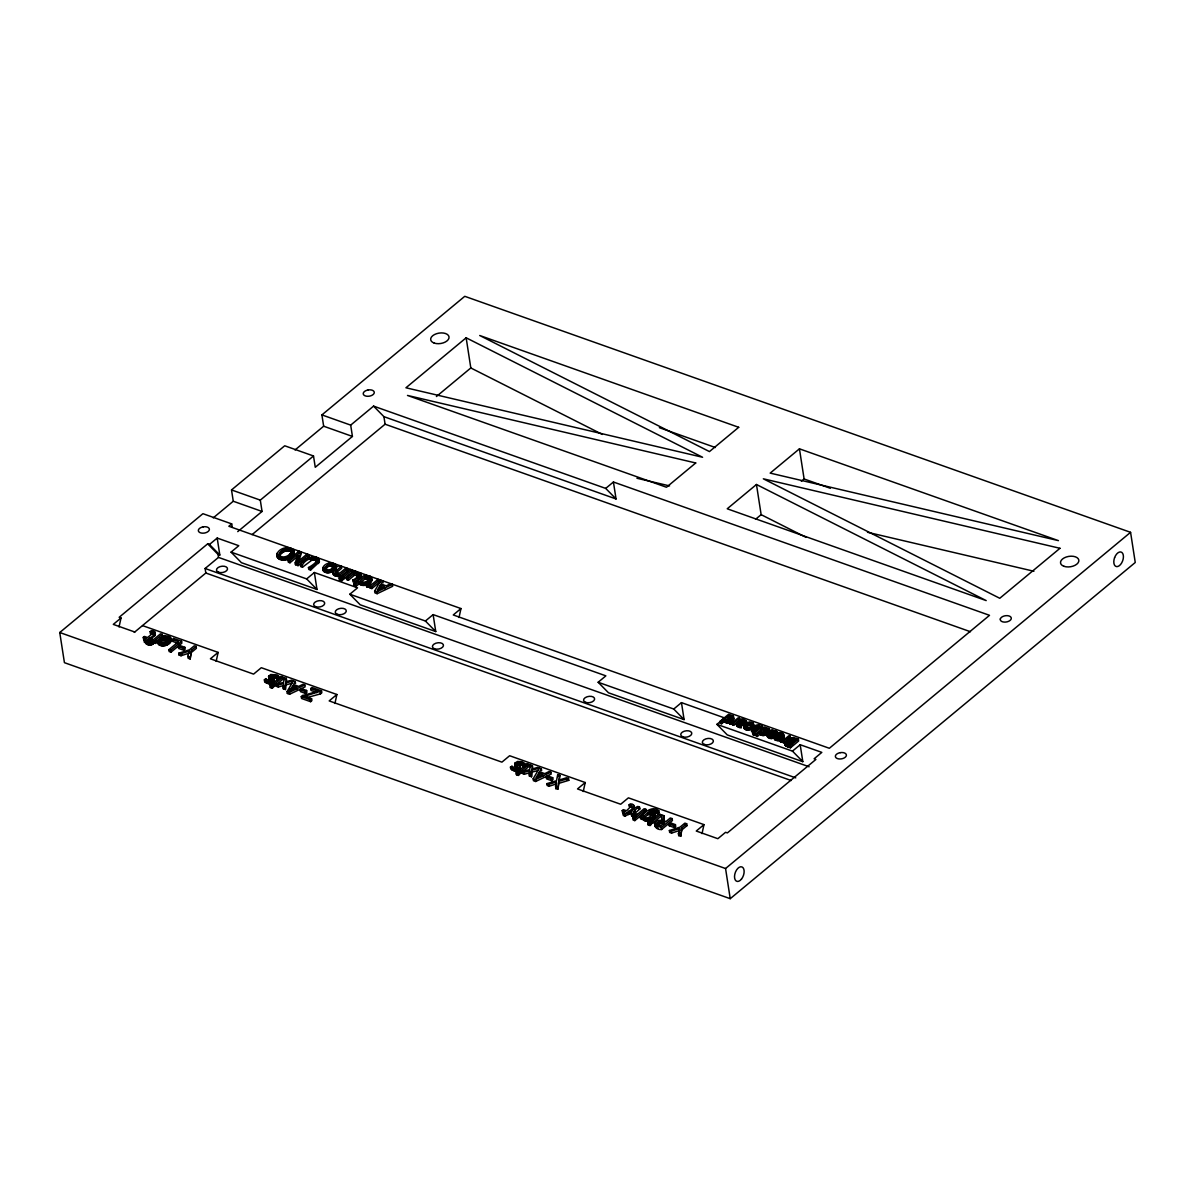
<?xml version="1.0" encoding="UTF-8"?>
<svg xmlns="http://www.w3.org/2000/svg" width="1195" height="1195" viewBox="0 0 1195 1195"><rect width="100%" height="100%" fill="white"/><g stroke="black" fill="none" stroke-linecap="round" stroke-linejoin="round"><path stroke-width="1.5" d="M369.449 578.081C368.448 581.592 362.907 583.907 360.083 580.889L364.789 576.991C368.822 574.003 371.077 583.533 369.27 577.723M760.573 731.654C763.62 735.761 771.582 727.456 764.098 728.726L760.573 731.654L760.871 733.536L764.397 730.608L767.758 731.161L767.459 729.279M738.54 719.674L739.824 720.137L739.541 718.255L738.241 717.792L733.894 721.392C731.579 720.69 727.217 722.168 731.938 722.228L732.415 724.753L733.715 725.216L741.363 718.897L742.648 719.345L741.99 719.898C745.366 717.134 747.816 725.32 746.367 722.422M776.003 730.981C778.02 733.76 777.676 737.629 776.003 730.981L772.687 730.772L773.329 730.235L772.045 729.772C766.204 730.787 765.129 739.182 771.851 738.585L772.821 737.688L772.299 734.327C767.339 731.893 768.31 736.523 772.523 735.806L770.357 736.478L766.996 734.522M319.08 559.35L318.064 561.65L310.282 568.193L310.58 570.09L308.758 569.432L308.474 567.55C327.639 556.84 307.772 554.211 302.201 565.34L302.499 567.222L300.677 566.579L300.393 564.682C302.962 559.155 318.467 551.403 319.364 561.964L310.58 570.09M319.364 561.964L318.826 558.737M162.386 636.83L163.879 635.591C185.359 637.518 150.465 651.932 160.249 638.384L167.36 640.908C172.394 637.801 160.727 634.216 162.774 638.757C165.986 636.636 170.99 643.732 168.48 638.324M157.845 641.73C158.173 649.438 173.23 645.449 170.795 638.533M752.969 728.636L756.51 729.727L760.02 726.814L756.554 725.843L752.969 728.636L752.745 725.723C755.584 720.286 743.858 721.511 743.768 726.202C743.365 732.953 755.852 729.757 753.537 724.036M782.157 734.626L782.576 736.852L777.96 735.418L777.676 733.536L780.977 733.835L782.292 734.97L781.336 736.568L775.988 734.671C768.37 741.512 786.22 742.991 783.591 735.717M784.921 743.29L786.22 741.632L788.76 741.124L788.312 739.361L790.268 737.927L793.57 737.584L798.38 739.107L798.663 740.99L790.507 747.771C784.443 746.92 781.859 740.93 790.224 745.874L798.38 739.107M785.22 745.172L785.877 743.932M149.599 640.042L154.723 635.74L154.887 633.589M639.549 807.058C634.889 808.567 630.288 815.438 638.07 813.75L644.165 808.686L645.897 809.299L646.181 811.196L634.814 820.621L633.081 820.009L632.797 818.127L636.905 814.721C627.689 816.379 631.602 808.761 637.816 806.446L639.549 807.058L639.848 808.94L633.694 814.437M629.69 812.316L634.082 808.447L633.843 806.819M663.912 815.692L663.927 820.816L666.003 821.562L670.32 817.963L672.143 818.605L672.441 820.502L661.567 829.524C652.455 830.301 653.277 818.59 661.686 820.517L661.552 814.856L663.912 815.692L664.211 820.995M654.905 825.984L654.965 822.847M158.128 643.612L158.427 642.357M774.48 739.063L775.107 737.599M348.402 580.277L348.118 578.395L354.198 573.331C361.995 571.658 357.41 578.485 352.734 580.023L353.018 581.905L354.751 582.518L360.741 577.469L361.473 575.841L360.218 572.793L355.363 572.36L356.274 571.613L354.542 571.001L346.386 577.768L346.669 579.665L348.402 580.277L354.497 575.213L359.053 575.826M789.775 739.869L793.077 741.901L796.079 739.391C794.077 737.912 788.491 737.927 790.074 741.751M322.784 568.342C323.755 562.262 336.975 560.067 336.004 568.058C334.092 573.077 323.008 575.437 322.784 568.342C325.443 573.167 333.719 570.568 335.72 566.176M744.067 728.084L744.56 724.514M277.3 557.542C273.879 548.505 293.373 542.903 294.269 552.897C293.089 560.574 276.329 563.846 276.882 553.927M293.97 551.014C292.461 557.677 280.392 561.381 276.777 554.838M285.426 689.545L285.724 683.002L293.343 680.896L287.069 691.561L287.368 693.458L289.608 694.25L305.098 686.856L304.815 684.974L302.977 684.317L298.69 686.393L293.462 684.541L295.255 681.583L291.386 680.209L285.724 681.852L286.322 678.416L284.201 677.67L283.603 682.36L276.045 684.436L276.329 686.318L278.301 687.02L283.887 685.377L283.305 688.798L285.426 689.545L285.724 683.002M529.684 770.73L529.4 776.033L531.521 776.78L531.805 770.237L539.423 768.131L533.164 778.796L533.448 780.693L535.704 781.485L551.194 774.091L550.895 772.209L549.058 771.552L544.786 773.628L539.542 771.776L541.35 768.818L537.466 767.444L531.82 769.087L532.417 765.651L530.281 764.905L529.699 769.595L522.125 771.671L522.424 773.553L524.381 774.255L529.982 772.612L529.684 770.73L524.097 772.373L522.125 771.671M531.521 776.78L531.805 770.237M336.004 568.058L335.646 564.802M335.78 571.09L335.72 572.674L339.918 573.032L346.012 567.983L347.745 568.596L348.029 570.478L339.873 577.245L338.14 576.632L339.051 575.885C329.775 578.111 332.733 567.057 339.664 565.728L341.397 566.34L341.695 568.222L336.064 572.973L335.78 571.09L341.397 566.34M631.438 814.437L631.796 815.797L633.843 816.663L635.949 816.723L635.65 814.841M744.724 721.332L743.245 722.602L739.436 722.019L741.139 720.6L743.917 720.719L745.336 724.887L738.719 724.738L738.615 722.691L744.291 723.319L746.307 721.825L746.083 720.54M744.963 723.587L741.438 722.482L741.139 720.6M787.027 745.008L789.073 743.648L792.464 744.53M271.026 676.056L271.25 678.297L271.026 676.056L272.893 675.115L276.403 676.534L277.449 679.462L278.988 678.177L278.704 676.295L276.911 674.906L270.667 674.473L268.546 676.594L269.114 679.118L271.803 681.045L271.519 679.163L268.546 676.594M517.047 763.635C518.72 760.632 524.082 763.411 523.544 766.697L525.083 765.412L524.784 763.53L522.066 761.753L517.525 761.454L514.836 763.172L515.194 766.353L518.122 768.624L520.004 765.995C516.808 761.798 517.211 767.324 517.106 763.291M283.305 688.798L283.603 683.495L278.002 685.138L276.045 684.436M529.4 776.033L529.982 772.612M657.026 823.519L660.686 825.969L664.793 822.563C662.433 820.786 655.831 821.174 657.325 825.401M642.596 819.172C649.243 826.91 662.045 810.613 649.034 811.704C651.872 806.924 656.309 813.212 658.759 810.628C652.126 805.34 644.688 812.406 640.236 816.962L640.52 818.844C643.582 820.875 642.865 816.245 640.236 816.962M291.983 553.165L291.221 550.103C286.994 546.847 278.047 550.835 279.331 556.467C280.631 551.851 289.384 548.102 291.983 553.165L291.221 550.103M559.424 780.44L559.813 775.361L557.721 774.629L556.497 780.723L546.847 783.651L547.146 785.533L549.117 786.235L556.706 783.875M557.781 789.312L558.707 781.425L568.506 778.438L568.79 780.335L559.006 783.308L557.781 789.312L555.705 788.58L556.422 781.978L548.834 784.353L546.847 783.651M555.705 788.58L556.377 785.444M559.813 775.361L558.782 780.156L566.535 777.751L568.506 778.438M119.052 626.957L121.009 617.979L119.141 617.307L207.676 543.83L209.469 544.472L219.82 555.018L217.191 538.064L238.791 545.712L231.068 552.12L241.42 562.681L316.989 589.464L314.375 572.51L357.559 587.806L349.836 594.229L360.188 604.775L435.757 631.572L433.128 614.603L605.88 675.847L598.157 682.255L608.509 692.801L684.093 719.599L681.464 702.63L724.648 717.941L716.925 724.349L727.277 734.91L802.816 761.678L800.187 744.724L821.831 752.387L814.109 758.795L815.901 759.437L727.382 832.915L725.574 832.288L717.851 838.696L696.252 831.033L703.974 824.625L628.406 797.842L620.683 804.25L577.499 788.939L585.221 782.531L509.638 755.733L501.915 762.141L329.163 700.912L336.885 694.504L261.302 667.706L253.579 674.114L210.395 658.803L218.117 652.395L142.534 625.612M216.161 661.388L218.117 652.395M334.929 703.482L336.885 694.504M459.014 617.531L460.971 608.554L228.842 526.263L231.696 523.888L202.911 513.686L59.75 632.513L64.425 662.672L730.235 898.685L1135.25 562.486L1130.575 532.328L464.765 296.315L321.903 414.904L323.651 426.212L295.046 449.962M583.25 791.523L585.221 782.531M702.018 833.617L703.974 824.625M189.124 651.155L187.854 656.384L188.138 658.266L190.169 658.983L191.469 650.304L196.129 646.435L194.307 645.793L189.497 649.781L178.802 653.187L179.101 655.069L181.028 655.756L189.407 653.038L189.124 651.155L180.729 653.859L178.802 653.187M190.169 658.983L191.469 650.304M679.686 828.493L678.416 833.722L678.715 835.604L680.732 836.321L682.031 827.642L686.692 823.773L684.884 823.131L680.06 827.119L669.379 830.51L669.663 832.407L671.605 833.079L679.985 830.376L679.686 828.493L671.306 831.197L669.379 830.51M680.732 836.321L682.031 827.642M372.033 580.008L370.808 576.573L365.939 576.02L366.775 575.333L365.043 574.72L353.675 584.161L353.974 586.043L355.692 586.655L355.408 584.773L358.933 581.831L359.232 583.728C362.578 588 374.05 583.548 371.092 578.47M730.115 716.686L729.816 714.804L728.517 714.341L719.987 721.421L720.286 723.304L721.586 723.767L721.287 721.885L723.946 719.674L724.23 721.571C726.754 724.782 735.343 721.436 733.132 717.627M757.062 734.566L755.778 734.103L756.062 735.986L757.361 736.449L757.062 734.566L759.721 732.356L760.005 734.253C762.529 737.464 771.133 734.118 768.908 730.309M678.715 835.604L679.567 832.123M324.995 567.625C332.733 576.587 338.036 555.376 324.995 567.625L325.279 569.507C328.087 561.635 336.856 570.657 333.42 564.876M745.426 725.664C755.404 732.58 750.744 713.998 745.725 727.546M765.144 730.548L765.592 727.486L764.292 727.023L754.179 735.328L752.895 734.865L752.596 732.983L755.643 730.444C745.142 730.489 758.601 721.048 762.425 726.366L762.709 728.248L761.499 727.815M738.42 722.856L738.465 724.17L741.841 724.917L741.169 727.695C738.301 728.158 734.462 724.917 737.166 722.377M736.688 725.141L736.673 725.903M767.28 736.404L767.384 733.715M268.741 675.937L269.114 679.118M514.836 763.172L515.194 766.353M302.499 567.222L312.059 559.977L316.287 560.485L317.004 562.247L316.526 558.991M300.901 551.985L297.57 561.919L306.951 554.136L308.654 554.734L308.952 556.616L298.063 565.653L295.479 564.727L295.195 562.845L298.302 553.748L289.683 560.903L289.982 562.785L288.279 562.173L287.98 560.291L298.87 551.268L300.901 551.985L301.2 553.868L298.421 562.143M295.479 564.727L298.078 557.154M270.966 676.4L274.118 679.417C272.46 683.062 266.784 682.33 264.379 679.835C265.723 676.938 270.921 683.809 271.519 679.163M264.379 679.835L264.663 681.718C267.068 684.212 272.759 684.944 274.402 681.299L274.118 679.417M514.642 763.829L514.911 764.456C521.931 769.49 512.072 766.189 510.459 767.07L510.758 768.953C513.163 771.447 518.839 772.179 520.497 768.534L520.004 765.995M159.831 641.416L160.877 639.848L166.314 641.775C164.148 645.554 157.591 639.071 160.429 643.971M160.877 639.848L160.19 643.642M775.869 736.419L777.183 738.002L780.544 737.225L776.466 735.776L776.511 739.541M623.641 811.51L622.505 812.466L622.207 810.583L625.388 811.704L623.043 813.646L623.342 815.543L625.075 816.155L629.72 813.675L629.436 811.793L628.256 811.375C632.08 810.3 637.144 803.891 630.303 803.862L629.063 804.892L629.466 806.804L631.931 807.521L631.632 805.639L629.063 804.892M277.18 555.809L277.345 552.941M333.719 570.732L333.345 574.676M642.312 817.29C645.838 821.01 654.248 818.291 654.681 813.272M358.933 581.831C362.683 585.595 371.033 582.637 371.66 577.529M723.946 719.674C727.934 725.006 738.928 714.266 729.189 715.327L729.488 717.209M759.721 732.356C763.71 737.688 774.704 726.948 764.964 728.009M759.422 726.291L759.706 728.173L756.838 727.725L753.657 729.831L754.299 732.445L754 730.563M752.447 729.174L751.595 731.206L753.507 732.371M287.368 693.458L290.056 688.888M382.818 581.024L381.011 583.982L386.239 585.834L390.526 583.757L392.363 584.4L392.662 586.297L377.157 593.691L374.916 592.884L374.632 591.002L380.891 580.337L382.818 581.024L383.102 582.906M292.73 685.751L289.713 690.755L296.957 687.244L292.73 685.751L293.029 687.633L290.758 691.397M380.279 585.191L377.276 590.196L384.506 586.685L380.279 585.191L380.578 587.074L378.322 590.823M538.826 772.986L535.808 777.99L543.038 774.48L538.826 772.986L539.109 774.868L537.601 777.377M774.196 737.181C778.468 743.395 789.686 732.102 778.722 732.58L777.676 733.536M354.751 582.518L354.452 580.636L360.905 574.989L360.218 572.793M149.345 639.519L148.165 639.101L148.464 640.983L149.629 641.401L149.345 639.519L150.48 638.563L149.315 638.16C153.124 637.084 158.188 630.676 151.347 630.646L150.122 631.677L150.51 633.589L152.153 633.873L151.87 631.976L150.122 631.677M787.147 742.424L786.818 743.32L789.775 744.634L792.166 742.648L787.923 741.946L787.445 744.321M279.047 554.585C281.602 559.738 291.46 555.735 291.565 550.641M271.31 677.938L274.088 677.087L277.449 679.462M517.405 765.173L520.169 764.322L523.544 766.697M776.167 738.301L776.466 735.776M751.745 723.602C754.568 727.964 747.263 722.333 745.949 727.158L745.665 725.275M663.195 821.996L663.494 823.878C661.164 821.353 656.921 827.03 657.265 823.131M745.336 724.887L746.352 724.08M794.974 739.003L795.272 740.885C793.271 738.63 789.492 743.111 790 739.541M743.768 726.202C745.471 729.503 750.714 728.084 752.745 725.723M736.299 723.647L739.66 725.604L741.841 724.917M777.96 735.418L780.529 734.596M213.248 517.868L233.264 501.243L231.516 489.935L284.709 445.78L313.508 455.982L315.256 467.29L352.435 436.429L350.688 425.121L373.572 406.121L605.701 488.411L616.052 498.957L613.423 482.003L989.52 615.32L829.345 748.279L453.249 614.962L460.971 608.554M237.745 531.626L262.049 511.445L260.301 500.137L313.508 455.982M121.009 617.979L113.286 624.387L134.811 632.021M209.469 544.472L217.191 538.064M466.155 337.797L405.941 387.778L702.585 457.267L466.155 337.797L470.815 367.955L602.355 434.427M134.303 632.379L205.824 573.017L205.122 568.491L218.491 557.393L218.028 554.375L207.676 543.83M252.085 534.613L385.089 424.21L383.924 416.667L373.572 406.121M144.7 638.294L143.549 639.25L143.266 637.368L144.401 636.412L147.582 637.547L152.392 633.514L151.87 631.976M150.51 633.589L151.645 632.528M436.414 396.516L470.815 367.955M148.165 639.101L145.82 641.043L146.119 642.94L144.386 642.327L144.102 640.43L146.447 638.488L143.266 637.368M149.554 639.594L150.704 638.653L153.498 639.639L160.518 633.813L162.251 634.426L155.231 640.251L156.396 640.669L154.095 641.207C155.275 645.3 148.464 645.778 146.014 643.851L145.715 641.969C147.134 640.595 156.201 642.462 149.554 639.594L149.853 641.476L152.706 642.492M145.715 641.969L149.853 643.074L154.095 641.207M154.379 643.089L156.694 642.552L156.396 640.669M164.178 637.473L162.774 638.757M172.364 639.534L173.648 638.459L181.58 641.282L181.864 643.164L170.99 652.186L169.167 651.544L168.883 649.662L178.473 641.7L172.364 639.534L172.648 641.416L178.757 643.582M170.99 652.186L170.691 650.304L181.58 641.282M178.369 646.555L179.698 645.464L184.881 647.302L185.165 649.184L183.851 650.289L178.667 648.452L178.369 646.555L183.552 648.392L184.881 647.302M289.982 562.785L298.586 555.63M298.063 565.653L297.779 563.756L308.654 554.734M191.753 652.186L196.413 648.317L196.129 646.435M231.068 552.12L306.652 578.918L314.375 572.51M338.14 576.632L338.753 574.003L334.51 573.839L332.927 572.33M339.873 577.245L339.574 575.363L347.745 568.596M341.471 581.114L341.173 579.231L342.606 578.051L342.89 579.933L341.471 581.114L339.499 580.426L339.201 578.544L340.635 577.349L344.145 578.753L352.301 571.987L352.002 570.105L350.284 569.492L342.114 576.259L342.412 578.141M344.145 578.753L343.846 576.871L352.002 570.105M355.692 586.655L359.232 583.728M360.367 582.772L365.072 578.873L369.748 579.963M366.178 584.743L367.612 583.548L372.213 584.131L378.008 579.321L379.726 579.933L380.025 581.816L371.869 588.582L370.136 587.97L369.599 585.236C363.788 583.444 367.149 589.015 371.346 586.969L370.136 587.97M366.462 586.625L367.896 585.43M371.869 588.582L371.57 586.7L379.726 579.933M264.663 681.718L266.231 680.538L265.843 678.611M277.165 677.58L278.704 676.295M272.281 688.186L271.982 686.303L273.416 685.123L273.7 687.005L272.281 688.186L270.309 687.498L270.025 685.616L271.444 684.421L274.955 685.84L283.11 679.059L282.827 677.177L281.094 676.564L272.938 683.331L273.222 685.228M270.309 687.498L271.743 686.318M274.955 685.84L274.656 683.943L282.827 677.177M300.124 689.724L301.454 688.634L306.637 690.471L306.921 692.353L305.606 693.458L300.423 691.621L300.124 689.724L305.308 691.561L306.637 690.471M310.685 688.574L311.97 687.513L321.53 690.889L304.605 696.267L311.611 698.746L311.895 700.629L310.61 701.689L301.573 698.492L301.274 696.61L302.589 695.52L318.273 691.263L310.685 688.574L310.984 690.456L317.048 692.607M310.61 701.689L310.327 699.807L311.611 698.746M306.637 697.671L320.484 693.892L321.828 692.786L321.53 690.889M349.836 594.229L425.405 621.012L433.128 614.603M605.701 488.411L613.423 482.003M756.465 484.498L727.217 508.786L986.204 600.592L756.465 484.498L761.14 514.657L806.087 537.377M799.44 448.827L770.192 473.115L1058.426 540.633L799.44 448.827L804.115 478.986L801.322 481.301M755.569 519.287L761.14 514.657M523.246 764.815L524.784 763.53M516.404 774.733L519.496 772.358L519.795 774.24L518.361 775.421L516.404 774.733L516.106 772.851L517.54 771.656L521.035 773.06L529.206 766.294L528.907 764.412L527.174 763.799L519.018 770.566L519.317 772.448M521.035 773.06L520.751 771.178L528.907 764.412M546.22 776.959L547.534 775.869L552.717 777.706L553.016 779.588L551.687 780.693L546.503 778.856L546.22 776.959L551.403 778.796L552.717 777.706M598.157 682.255L673.741 709.038L681.464 702.63M728.323 716.044L724.797 718.972C727.845 723.08 735.806 714.774 728.323 716.044L728.621 717.926L726.261 719.883M720.286 723.304L723.124 720.943M721.586 723.767L724.23 721.571M622.207 810.583L623.357 809.627L626.538 810.763L631.632 805.639M629.466 806.804L630.587 805.744M732.415 724.753L733.327 724.006L729.667 723.737L730.728 722.856L730.309 720.197M733.715 725.216L733.416 723.333L739.541 718.255M625.075 816.155L624.776 814.258L629.436 811.793M634.814 820.621L634.53 818.739L645.897 809.299M643.433 816.364L647.914 812.645C657.668 811.181 647.391 821.787 643.433 816.364L643.717 818.246L648.198 814.527L652.799 815.677M754.179 735.328L753.896 733.446L762.425 726.366M658.759 810.628L659.057 812.51L657.623 813.69L652.171 811.853M650.02 825.521L649.736 823.639L651.155 822.459L651.454 824.341L650.02 825.521L648.063 824.819L647.765 822.937L649.184 821.757L652.694 823.161L660.85 816.394L660.566 814.512L658.833 813.9L650.678 820.666L650.961 822.548M648.063 824.819L649.482 823.639M652.694 823.161L652.41 821.279L660.566 814.512M757.361 736.449L760.005 734.253M770.133 732.893L771.836 731.474C777.915 730.459 773.822 735.642 770.133 732.893L770.416 734.776M661.567 829.524L661.268 827.642L672.143 818.605M668.946 823.893L670.261 822.802L675.444 824.64L675.743 826.522L674.413 827.612L669.23 825.775L668.946 823.893L674.129 825.73L675.444 824.64M669.23 825.775L670.559 824.684M779.991 739.795L781.067 738.913L784.518 739.346L788.864 735.732L790.164 736.195L790.448 738.077L784.323 743.156L783.039 742.707L782.561 740.183C778.976 738.54 779.663 743.036 782.859 742.065M780.275 741.692L781.351 740.795M783.95 741.946L783.651 740.063L782.74 740.81L784.039 741.273L790.164 736.195M682.33 829.524L686.991 825.655L686.692 823.773M716.925 724.349L792.464 751.132L800.187 744.724M730.235 898.685L725.559 868.526L1130.575 532.328M772.299 734.327L776.406 733.416M747.114 724.723L746.307 725.186L746.009 723.304M374.632 591.002L376.873 591.809L392.363 584.4M287.069 691.561L289.31 692.368L304.815 684.974M533.164 778.796L535.405 779.603L550.895 772.209M771.343 734.133L771.641 736.015L774.435 736.254L776.018 735.761L775.734 733.879M764.964 734.283L762.231 734.417M179.101 655.069L182.148 654.098M510.459 767.07L513.91 768.938L518.107 768.714M657.952 822.877L658.714 822.653M286.008 684.884L292.103 683.211M532.104 772.119L538.198 770.446M366.223 577.917L367.373 577.783M369.599 585.236L371.062 585.087L369.838 586.088L371.57 586.7M731.938 722.228L733.416 723.333M782.561 740.183L783.651 740.063M728.621 717.926L731.982 718.479L731.684 716.597M774.599 731.594L774.883 733.491L772.119 733.371L771.836 731.474M164.133 644.702L162.117 644.702M766.114 729.801L767.608 729.846M636.95 478.254L669.588 485.902M867.48 532.268L1033.899 571.255M659.371 427.676L715.372 447.528M804.115 478.986L830.361 488.292M383.924 416.667L616.052 498.957M385.089 424.21L970.459 631.722M321.903 414.904L350.688 425.121M323.651 426.212L352.435 436.429M231.516 489.935L260.301 500.137M233.264 501.243L262.049 511.445M307.249 556.019L308.952 556.616M348.029 570.478L346.311 569.866L346.012 567.983M378.292 581.203L380.025 581.816M380.578 587.074L384.79 588.567M337.856 574.75L339.574 575.363M342.114 576.259L343.846 576.871M346.386 577.768L348.118 578.395M352.734 580.023L354.452 580.636M789.148 737.614L790.448 738.077M287.98 560.291L289.683 560.903M295.195 562.845L297.779 563.756M300.393 564.682L302.201 565.34M308.474 567.55L310.282 568.193M339.201 578.544L341.173 579.231M353.675 584.161L355.408 584.773M776.765 737.659L779.469 738.615M719.987 721.421L721.287 721.885M752.596 732.983L753.896 733.446M788.76 746.053L790.074 746.516M218.028 554.375L219.82 555.018M218.491 557.393L809.134 766.772M205.122 568.491L795.765 777.87M205.824 573.017L791.195 780.529M566.833 779.633L568.79 780.335M638.115 808.328L639.848 808.94M644.449 810.583L646.181 811.196M685.168 825.013L686.991 825.655M293.029 687.633L297.241 689.127M539.109 774.868L543.337 776.362M161.161 641.73L165.239 643.179M512.222 767.728L511.923 765.846M272.938 683.331L274.656 683.943M283.021 686.916L285.142 687.663M519.018 770.566L520.751 771.178M529.101 774.151L531.222 774.898M156.694 642.552L155.529 642.133L162.55 636.308L162.251 634.426M144.102 640.43L145.82 641.043M168.883 649.662L170.691 650.304M187.854 656.384L189.871 657.101M270.025 685.616L271.982 686.303M301.274 696.61L310.327 699.807M516.106 772.851L518.077 773.538L518.361 775.421M555.421 786.698L557.497 787.43M650.678 820.666L652.41 821.279M628.555 813.257L629.72 813.675M623.043 813.646L624.776 814.258M647.765 822.937L649.736 823.639M654.606 824.102L661.268 827.642M678.416 833.722L680.448 834.439M632.797 818.127L634.53 818.739M59.75 632.513L725.559 868.526M790.761 742.812L791.807 743.23M770.133 737.225L768.997 736.583M752.178 724.304L752.88 724.618L752.596 722.736M657.847 811.778L659.057 812.51M272.744 679.492L274.402 681.299M654.098 814.228L655.084 815.737M524.067 764.501L525.083 765.412M277.972 677.266L278.988 678.177M792.464 751.132L802.816 761.678M673.741 709.038L684.093 719.599M425.405 621.012L435.757 631.572M306.652 578.918L316.989 589.464M319.11 560.619L318.303 558.184M753.388 724.992L753.836 725.933M171.079 640.415L169.989 637.264M520.497 768.534L519.332 765.353M294.269 552.897L293.178 549.416M336.109 567.341L335.227 564.219M793.495 738.555L793.794 740.437M792.912 738.465L793.196 740.347M792.3 738.465L792.599 740.347M791.747 738.525L792.031 740.422M791.254 738.659L791.553 740.541M790.806 738.868L791.105 740.766M790.373 739.182L790.672 741.064M790.612 742.095L790.911 743.977M789.626 741.796L789.91 743.693M790.224 745.874L790.507 747.771M788.909 738.719L788.61 741.244L788.312 739.361M788.775 741.766L789.073 743.648M788.102 739.974L788.625 743.708M787.923 741.946L788.207 743.828M787.49 744.918L787.789 746.8M785.907 744.291L786.205 746.173M785.16 742.483L785.757 745.904M783.696 734.283L784.189 737.21M784.936 742.887L785.414 745.575M783.293 733.835L783.965 737.763M783.233 736.478L783.517 738.361M784.039 741.273L784.323 743.156M782.576 737.091L782.874 738.973M781.903 734.327L782.202 736.21M781.515 734.074L781.799 735.956M781.052 732.849L781.336 734.731M781.799 737.659L782.098 739.541M780.977 733.835L781.276 735.717M781.709 740.213L782.008 742.095M780.992 738.122L781.276 740.004M780.066 733.611L780.365 735.493M781.037 740.153L781.321 742.035M780.484 740.019L780.768 741.901M780.126 738.465L780.484 741.781M779.125 733.506L779.424 735.388M778.289 733.491L778.587 735.388M779.215 738.719L779.499 740.601M778.289 738.854L778.587 740.736M777.004 731.698L777.407 734.238M776.765 731.415L777.288 734.596M776.436 731.176L777.049 734.955M777.407 738.868L777.706 740.751M776.556 738.764L776.855 740.646M775.435 735.134L775.734 737.016M775.749 738.54L776.033 740.422M774.972 734.193L775.271 736.09M773.957 731.43L774.255 733.327M775.107 738.256L775.406 740.153M774.136 734.372L774.928 739.839M774.211 736.732L774.629 739.481M773.27 731.385L773.568 733.267M773.195 734.402L773.494 736.299M771.552 736.703L771.851 738.585M769.251 729.129L769.61 731.459M770.357 736.478L770.641 738.361M769.012 728.741L769.49 731.952M768.908 730.608L769.192 732.49M769.311 733.581L769.595 735.463M769.117 733.745L769.401 735.627M768.415 731.191L768.714 733.088M768.818 734.014L769.117 735.911M768.923 736.09L769.221 737.972M767.19 729.055L767.489 730.937M767.743 731.818L768.041 733.7M766.787 728.875L767.07 730.757M767.683 735.537L767.982 737.42M766.219 728.726L766.518 730.608M766.921 732.415L767.608 737.121M765.577 728.651L765.861 730.548M766.085 732.879L766.383 734.761M765.218 733.237L765.517 735.119M764.098 728.726L764.397 730.608M764.337 733.476L764.621 735.358M763.515 733.611L763.799 735.493M762.694 733.64L762.978 735.522M761.902 733.566L762.201 735.448M760.02 726.814L760.304 728.711M761.215 733.386L761.499 735.269M760.304 732.938L760.603 734.835M758.661 725.933L758.959 727.815M758.168 725.783L758.452 727.68M757.645 725.723L757.929 727.606M757.107 725.738L757.391 727.635M756.554 725.843L756.838 727.725M755.987 726.022L756.271 727.904M755.404 726.291L755.703 728.173M754.822 726.65L755.106 728.532M754.389 725.649L754.672 727.531M754.224 727.098L754.508 728.98M753.418 723.543L753.761 726.455M753.104 723.109L753.507 727.023M753.358 727.934L753.657 729.831M751.431 723.363L751.73 725.245M752.103 726.321L752.402 728.218M752.477 730.294L752.775 732.177M750.998 723.169L751.282 725.051M751.685 727.845L751.969 729.727M751.326 726.904L751.61 728.786M751.909 730.025L752.208 731.908M750.49 723.02L750.774 724.917M751.371 728.382L751.804 731.594M751.252 728.875L751.595 731.206M749.967 722.975L750.251 724.857M750.505 727.367L750.789 729.264M749.429 722.99L749.713 724.872M748.862 723.094L749.16 724.977M749.653 727.725L749.952 729.607M748.294 723.289L748.593 725.171M748.772 727.964L749.071 729.846M747.726 723.558L748.01 725.44M747.891 728.099L748.175 729.981M746.307 720.824L746.726 723.348M746.561 724.364L746.845 726.246M747.039 728.113L747.323 729.996M745.71 722.542L746.009 724.424M746.218 728.009L746.502 729.891M744.47 721.003L744.769 722.885M745.426 727.785L745.71 729.667M744.306 722.124L744.605 724.006M743.917 720.719L744.201 722.602M744.291 723.319L744.59 725.201M744.739 727.486L745.023 729.368M743.275 720.555L743.559 722.437M744.097 725.111L744.53 728.995M743.454 723.498L743.753 725.38M743.828 725.664L744.201 728.577M742.588 720.51L742.887 722.392M742.513 723.528L742.812 725.41M741.602 723.438L741.901 725.335M740.661 723.259L740.945 725.141M740.87 725.813L741.169 727.695M739.66 725.604L739.959 727.486M738.615 722.691L738.913 724.573M738.137 723.139L738.42 725.021M738.241 725.216L738.525 727.098M737.001 724.663L737.3 726.545M736.404 723.259L736.912 726.246M733.476 716.447L733.835 718.778M733.237 716.059L733.715 719.27M733.132 717.926L733.416 719.808M732.64 718.509L732.938 720.406M731.967 719.136L732.266 721.018M731.415 716.373L731.713 718.255M731.011 716.193L731.295 718.076M730.444 716.044L730.742 717.926M731.146 719.734L731.445 721.616M731.086 722.258L731.385 724.14M729.801 715.969L730.085 717.866M730.414 722.198L730.713 724.095M729.069 715.969L729.368 717.866M729.861 722.064L730.145 723.961M729.443 720.555L729.861 723.841M729.368 721.855L729.667 723.737M728.562 720.794L728.845 722.676M727.74 720.929L728.024 722.811M726.918 720.958L727.202 722.841M726.127 720.884L726.426 722.766M725.44 720.704L725.723 722.587M724.529 720.256L724.827 722.153M674.129 825.73L674.413 827.612M671.306 831.197L671.605 833.079M661.552 814.856L661.94 820.98M661.686 821.577L661.97 823.474M660.94 821.518L661.223 823.4M660.163 821.577L660.447 823.46M659.476 821.742L659.774 823.624M658.848 821.981L659.132 823.863M656.877 811.465L657.175 813.347M656.294 811.032L656.593 812.914M657.668 822.743L657.952 824.625M655.562 810.598L655.861 812.48M657.743 826.387L658.027 828.269M654.74 810.24L655.039 812.122M653.964 810.001L654.248 811.898M654.352 812.779L654.965 816.379M654.307 815.184L654.591 817.066M653.217 809.896L653.516 811.778M655.876 825.611L656.16 827.493M653.695 815.916L653.994 817.798M655.263 825.192L655.547 827.074M652.515 809.881L652.814 811.764M654.636 823.489L655.129 826.567M651.887 809.971L652.828 816.051M652.843 816.693L653.142 818.575M651.932 813.168L652.216 815.05M650.767 810.404L651.066 812.286M651.38 812.914L651.663 814.811M651.798 817.455L652.097 819.337M650.648 812.72L650.931 814.602M649.781 812.6L650.08 814.482M650.692 818.067L650.976 819.949M648.855 812.57L649.139 814.467M649.542 818.515L649.841 820.397M647.914 812.645L648.198 814.527M648.392 818.829L648.676 820.711M647.287 818.993L647.585 820.875M646.211 819.008L646.495 820.905M645.195 818.904L645.479 820.786M644.284 818.665L644.583 820.562M643.059 818.052L643.343 819.949M641.864 817.544L642.148 819.426M633.858 805.281L634.291 807.969M634.904 810.912L635.187 812.794M633.783 806.55L634.082 808.447M633.38 807.073L633.679 808.955M633.918 811.808L634.216 813.69M634.545 814.87L634.829 816.753M632.782 807.611L633.081 809.508M633.41 812.54L633.679 814.736M633.544 814.781L633.843 816.663M632.663 814.557L632.947 816.439M630.826 805.206L631.109 807.088M631.991 814.258L632.289 816.14M631.513 813.9L631.796 815.797M629.899 804.997L630.198 806.879M631.154 812.555L631.498 815.393M628.286 812.734L628.585 814.617M627.121 812.316L627.42 814.198M557.721 774.629L558.005 776.511M558.707 781.425L559.006 783.308M551.403 778.796L551.687 780.693M547.534 775.869L547.833 777.751M548.834 784.353L549.117 786.235M541.35 768.818L541.634 770.7M535.405 779.603L535.704 781.485M532.417 765.651L532.701 767.534M530.281 764.905L530.58 766.787M527.174 763.799L527.473 765.681M522.947 764.337L523.231 766.219M524.097 772.373L524.381 774.255M522.499 763.769L522.783 765.651M521.812 763.187L522.11 765.069M520.841 762.694L521.125 764.576M519.885 762.44L520.169 764.322M519.974 767.309L520.273 769.192M518.988 762.35L519.272 764.232M519.362 767.982L519.661 769.864M518.167 762.485L518.451 764.367M518.779 768.385L519.063 770.267M517.45 762.903L517.749 764.8M517.599 766.398L518.391 770.596M517.42 767.504L517.704 769.386M517.121 766.01L517.42 767.892M517.345 768.953L517.644 770.835M516.419 765.562L516.718 767.459M516.524 769.102L516.808 770.984M515.598 765.069L515.896 766.951M515.642 769.147L515.941 771.029M514.776 769.102L515.075 770.984M513.91 768.938L514.208 770.82M513.043 768.684L513.327 770.566M511.49 767.937L511.789 769.819M376.873 591.809L377.157 593.691M371.346 577.021L371.869 580.665M371.182 579.5L371.481 581.382M370.062 576.229L370.36 578.126M370.54 580.277L370.838 582.159M368.897 577.424L369.195 579.306M369.643 581.114L369.927 582.996M368.359 577.17L368.643 579.067M368.553 581.905L368.837 583.802M367.612 576.991L367.911 578.873M368.463 585.281L368.762 587.163M366.745 576.901L367.029 578.783M367.433 582.533L367.716 584.415M367.567 585.206L367.866 587.089M365.789 576.901L366.073 578.783M366.835 585.027L367.119 586.909M366.282 582.996L366.731 586.76M364.789 576.991L365.072 578.873M365.087 583.324L365.386 585.206M363.997 583.504L364.296 585.386M362.907 583.533L363.19 585.43M361.039 573.51L361.443 576.334M360.711 573.122L361.204 576.871M361.861 583.444L362.145 585.326M360.457 575.587L360.741 577.469M360.935 583.205L361.219 585.087M359.755 576.244L360.039 578.126M358.754 573.944L359.157 576.423M358.425 573.705L358.709 575.587M359.725 582.607L360.009 584.489M357.858 573.451L358.156 575.348M357.126 573.286L357.424 575.168M357.38 576.169L357.663 578.051M356.215 573.212L356.513 575.094M354.198 573.331L354.497 575.213M340.635 577.349L340.919 579.246M336.751 570.194L337.05 572.076M337.513 574.123L337.797 576.02M335.362 566.923L335.661 568.805M336.392 574.153L336.691 576.035M334.764 567.7L335.048 569.582M335.392 574.063L335.69 575.945M333.898 568.506L334.182 570.388M333.002 564.563L333.3 566.445M333.271 566.699L333.569 568.581M334.51 573.839L334.809 575.721M332.419 564.294L332.703 566.176M333.838 573.54L334.137 575.422M332.852 569.283L333.554 573.182M333.002 571.837L333.644 575.079M331.732 564.115L332.031 565.997M331.045 564.04L331.329 565.922M331.762 569.91L332.046 571.793M330.313 564.07L330.612 565.952M329.581 564.204L329.865 566.086M330.627 570.373L330.925 572.256M328.819 564.458L329.103 566.34M329.447 570.702L329.745 572.584M328.057 564.817L328.341 566.699M328.266 570.866L328.565 572.749M326.504 565.892L326.788 567.774M327.131 570.881L327.43 572.763M326.041 570.747L326.34 572.629M325.309 567.102L325.593 568.984M324.98 570.463L325.279 572.345M324.069 570.045L324.368 571.942M323.397 569.567L323.696 571.449M322.859 567.625L323.262 570.881M318.736 560.843L319.02 562.726M318.064 561.65L318.363 563.532M316.451 557.229L316.735 559.111M316.809 559.424L317.153 561.769M316.406 560.828L316.69 562.711M315.988 558.603L316.287 560.485M315.211 558.259L315.51 560.141M314.345 558.02L314.643 559.902M313.463 557.901L313.762 559.783M312.597 557.931L312.896 559.813M311.775 558.095L312.059 559.977M311.044 558.349L311.342 560.231M310.386 558.692L310.685 560.574M298.87 551.268L299.153 553.151M320.185 692.01L320.484 693.892M293.746 550.178L294.164 553.823M293.402 552.927L293.701 554.809M292.267 548.774L292.566 550.656M292.596 553.972L292.894 555.869M290.624 549.64L290.908 551.522M291.431 555.063L291.729 556.96M289.787 549.252L290.086 551.149M290.475 553.539L290.773 555.421M290.041 556.093L290.325 557.99M288.817 548.998L289.1 550.88M289.534 554.39L289.832 556.287M287.801 548.893L288.085 550.775M288.592 556.915L288.891 558.797M286.725 548.938L287.024 550.82M285.62 549.132L285.919 551.014M287.114 557.527L287.397 559.424M284.5 549.476L284.798 551.358M285.59 557.96L285.889 559.857M283.394 549.984L283.678 551.866M305.308 691.561L305.606 693.458M284.081 558.184L284.38 560.067M282.304 550.641L282.588 552.523M282.588 558.199L282.886 560.082M281.213 551.448L281.512 553.33M301.454 688.634L301.737 690.516M302.589 695.52L302.873 697.402M280.272 552.314L280.571 554.211M281.124 558.02L281.408 559.902M279.6 553.136L279.899 555.033M279.197 553.897L279.481 555.78M279.72 557.632L280.003 559.514M278.48 557.079L278.779 558.961M277.584 556.422L277.882 558.304M295.255 681.583L295.553 683.465M289.31 692.368L289.608 694.25M286.322 678.416L286.621 680.299M284.201 677.67L284.485 679.552M281.094 676.564L281.378 678.446M276.852 677.102L277.15 678.984M278.002 685.138L278.301 687.02M276.403 676.534L276.702 678.416M275.731 675.952L276.015 677.834M274.745 675.459L275.044 677.341M273.789 675.205L274.088 677.087M273.909 678.76L274.178 681.957M272.893 675.115L273.192 676.997M273.237 678.118L273.536 680M273.282 680.747L273.565 682.629M272.072 675.25L272.37 677.132M272.684 681.15L272.983 683.032M271.37 675.668L271.653 677.565M272.012 681.479L272.311 683.361M271.041 678.775L271.623 682.151M271.265 681.718L271.549 683.6M270.339 678.327L270.623 680.224M270.428 681.867L270.727 683.749M269.517 677.834L269.801 679.716M269.562 681.912L269.846 683.794M268.696 681.867L268.98 683.749M267.814 681.703L268.113 683.585M266.948 681.449L267.247 683.331M265.395 680.702L265.693 682.584M231.696 523.888L232.203 527.114M183.552 648.392L183.851 650.289M179.698 645.464L179.982 647.346M180.729 653.859L181.028 655.756M173.648 638.459L173.932 640.356M170.526 637.861L171.064 641.132M170.482 639.997L170.765 641.879M169.167 636.741L169.466 638.623M169.884 640.774L170.183 642.671M169.018 641.61L169.317 643.493M168.122 637.921L168.42 639.818M167.599 637.577L167.898 639.459M167.987 642.357L168.286 644.239M166.897 637.264L167.195 639.146M166.897 642.97L167.195 644.852M165.672 636.95L165.971 638.847M165.746 643.448L166.045 645.33M164.432 636.83L164.716 638.713M164.537 643.776L164.82 645.659M163.312 636.815L163.61 638.698M163.312 643.956L163.595 645.838M162.132 643.971L162.415 645.853M160.249 638.384L160.533 640.266M160.996 643.836L161.295 645.718M160.085 640.699L160.369 642.581M159.921 643.537L160.205 645.419M159.069 643.164L159.353 645.046M158.442 642.746L158.741 644.643M157.874 641.117L158.323 644.165M154.902 632.065L155.335 634.754M154.603 631.707L155.126 635.217M154.424 633.843L154.723 635.74M153.498 631.139L153.782 633.021M155.26 641.61L155.544 643.493M153.841 634.396L154.125 636.293M152.691 632.424L152.975 634.306M153.826 641.431L154.11 643.313M153.079 641.984L153.363 643.866M150.958 631.782L151.242 633.664M152.138 640.834L152.587 644.314M151.511 642.761L151.795 644.643M150.689 642.97L150.973 644.852M149.853 643.074L150.152 644.956M149.031 643.059L149.315 644.941M148.195 642.94L148.494 644.822M147.358 642.701L147.657 644.583M146.462 642.342L146.761 644.224M1000.32 618.98L1000.29 619.802A5.557 3.152 -8.8 0 0 1005.682 622.072A5.557 3.152 -8.8 0 0 1011.239 618.771L1011.254 617.949A5.557 3.152 -8.8 0 0 1005.876 615.679A5.557 3.152 -8.8 0 0 1000.32 618.98M1114.591 557.647L1114.039 559.559A7.648 4.332 -70.5 0 0 1116.503 566.594A7.648 4.332 -70.5 0 0 1122.628 560.903L1123.18 558.991A7.648 4.332 -70.5 0 0 1120.731 551.956A7.648 4.332 -70.5 0 0 1114.591 557.647M695.729 462.973L666.481 487.246L407.495 395.44L695.729 462.973M738.704 427.302L709.457 451.576L479.718 335.496L738.704 427.302M1059.98 548.296L999.767 598.277L763.336 478.807L1059.98 548.296M368.135 389.958L366.731 390.317A5.557 3.152 -8.8 0 0 363.399 394.395A5.557 3.152 -8.8 0 0 369.389 396.157L370.779 395.814A5.557 3.152 -8.8 0 0 374.11 391.736A5.557 3.152 -8.8 0 0 368.135 389.958M203.24 526.846L201.835 527.189A5.557 3.152 -8.8 0 0 198.504 531.267A5.557 3.152 -8.8 0 0 204.494 533.045L205.884 532.686A5.557 3.152 -8.8 0 0 209.215 528.608A5.557 3.152 -8.8 0 0 203.24 526.846M840.249 752.656L838.86 752.999A5.557 3.152 -8.8 0 0 835.529 757.077A5.557 3.152 -8.8 0 0 841.504 758.855L842.908 758.511A5.557 3.152 -8.8 0 0 846.239 754.433A5.557 3.152 -8.8 0 0 840.249 752.656M657.623 813.69L657.235 811.778L657.623 813.69M741.483 879.102A7.648 4.332 -70.5 0 0 741.99 866.943A7.648 4.332 -70.5 0 0 734.522 876.293A7.648 4.332 -70.5 0 0 741.483 879.102M704.438 744.485A5.557 3.152 -8.8 0 0 713.325 741.527A5.557 3.152 -8.8 0 0 705.842 738.883A5.557 3.152 -8.8 0 0 704.438 744.485M585.669 702.376A5.557 3.152 -8.8 0 0 594.557 699.433A5.557 3.152 -8.8 0 0 587.074 696.775A5.557 3.152 -8.8 0 0 585.669 702.376M434.517 648.795A5.557 3.152 -8.8 0 0 443.405 645.853A5.557 3.152 -8.8 0 0 435.921 643.194A5.557 3.152 -8.8 0 0 434.517 648.795M315.749 606.702A5.557 3.152 -8.8 0 0 324.637 603.744A5.557 3.152 -8.8 0 0 317.153 601.1A5.557 3.152 -8.8 0 0 315.749 606.702M218.565 572.256A5.557 3.152 -8.8 0 0 227.468 569.298A5.557 3.152 -8.8 0 0 219.985 566.654A5.557 3.152 -8.8 0 0 218.565 572.256M337.334 614.349A5.557 3.152 -8.8 0 0 346.221 611.407A5.557 3.152 -8.8 0 0 338.753 608.748A5.557 3.152 -8.8 0 0 337.334 614.349M682.838 736.822A5.557 3.152 -8.8 0 0 691.726 733.879A5.557 3.152 -8.8 0 0 684.242 731.22A5.557 3.152 -8.8 0 0 682.838 736.822M434.143 343.055A9.261 5.258 -8.8 0 0 448.962 338.14A9.261 5.258 -8.8 0 0 436.489 333.719A9.261 5.258 -8.8 0 0 434.143 343.055M1063.968 566.31A9.261 5.258 -8.8 0 0 1078.771 561.396A9.261 5.258 -8.8 0 0 1066.313 556.989A9.261 5.258 -8.8 0 0 1063.968 566.31"/></g></svg>
